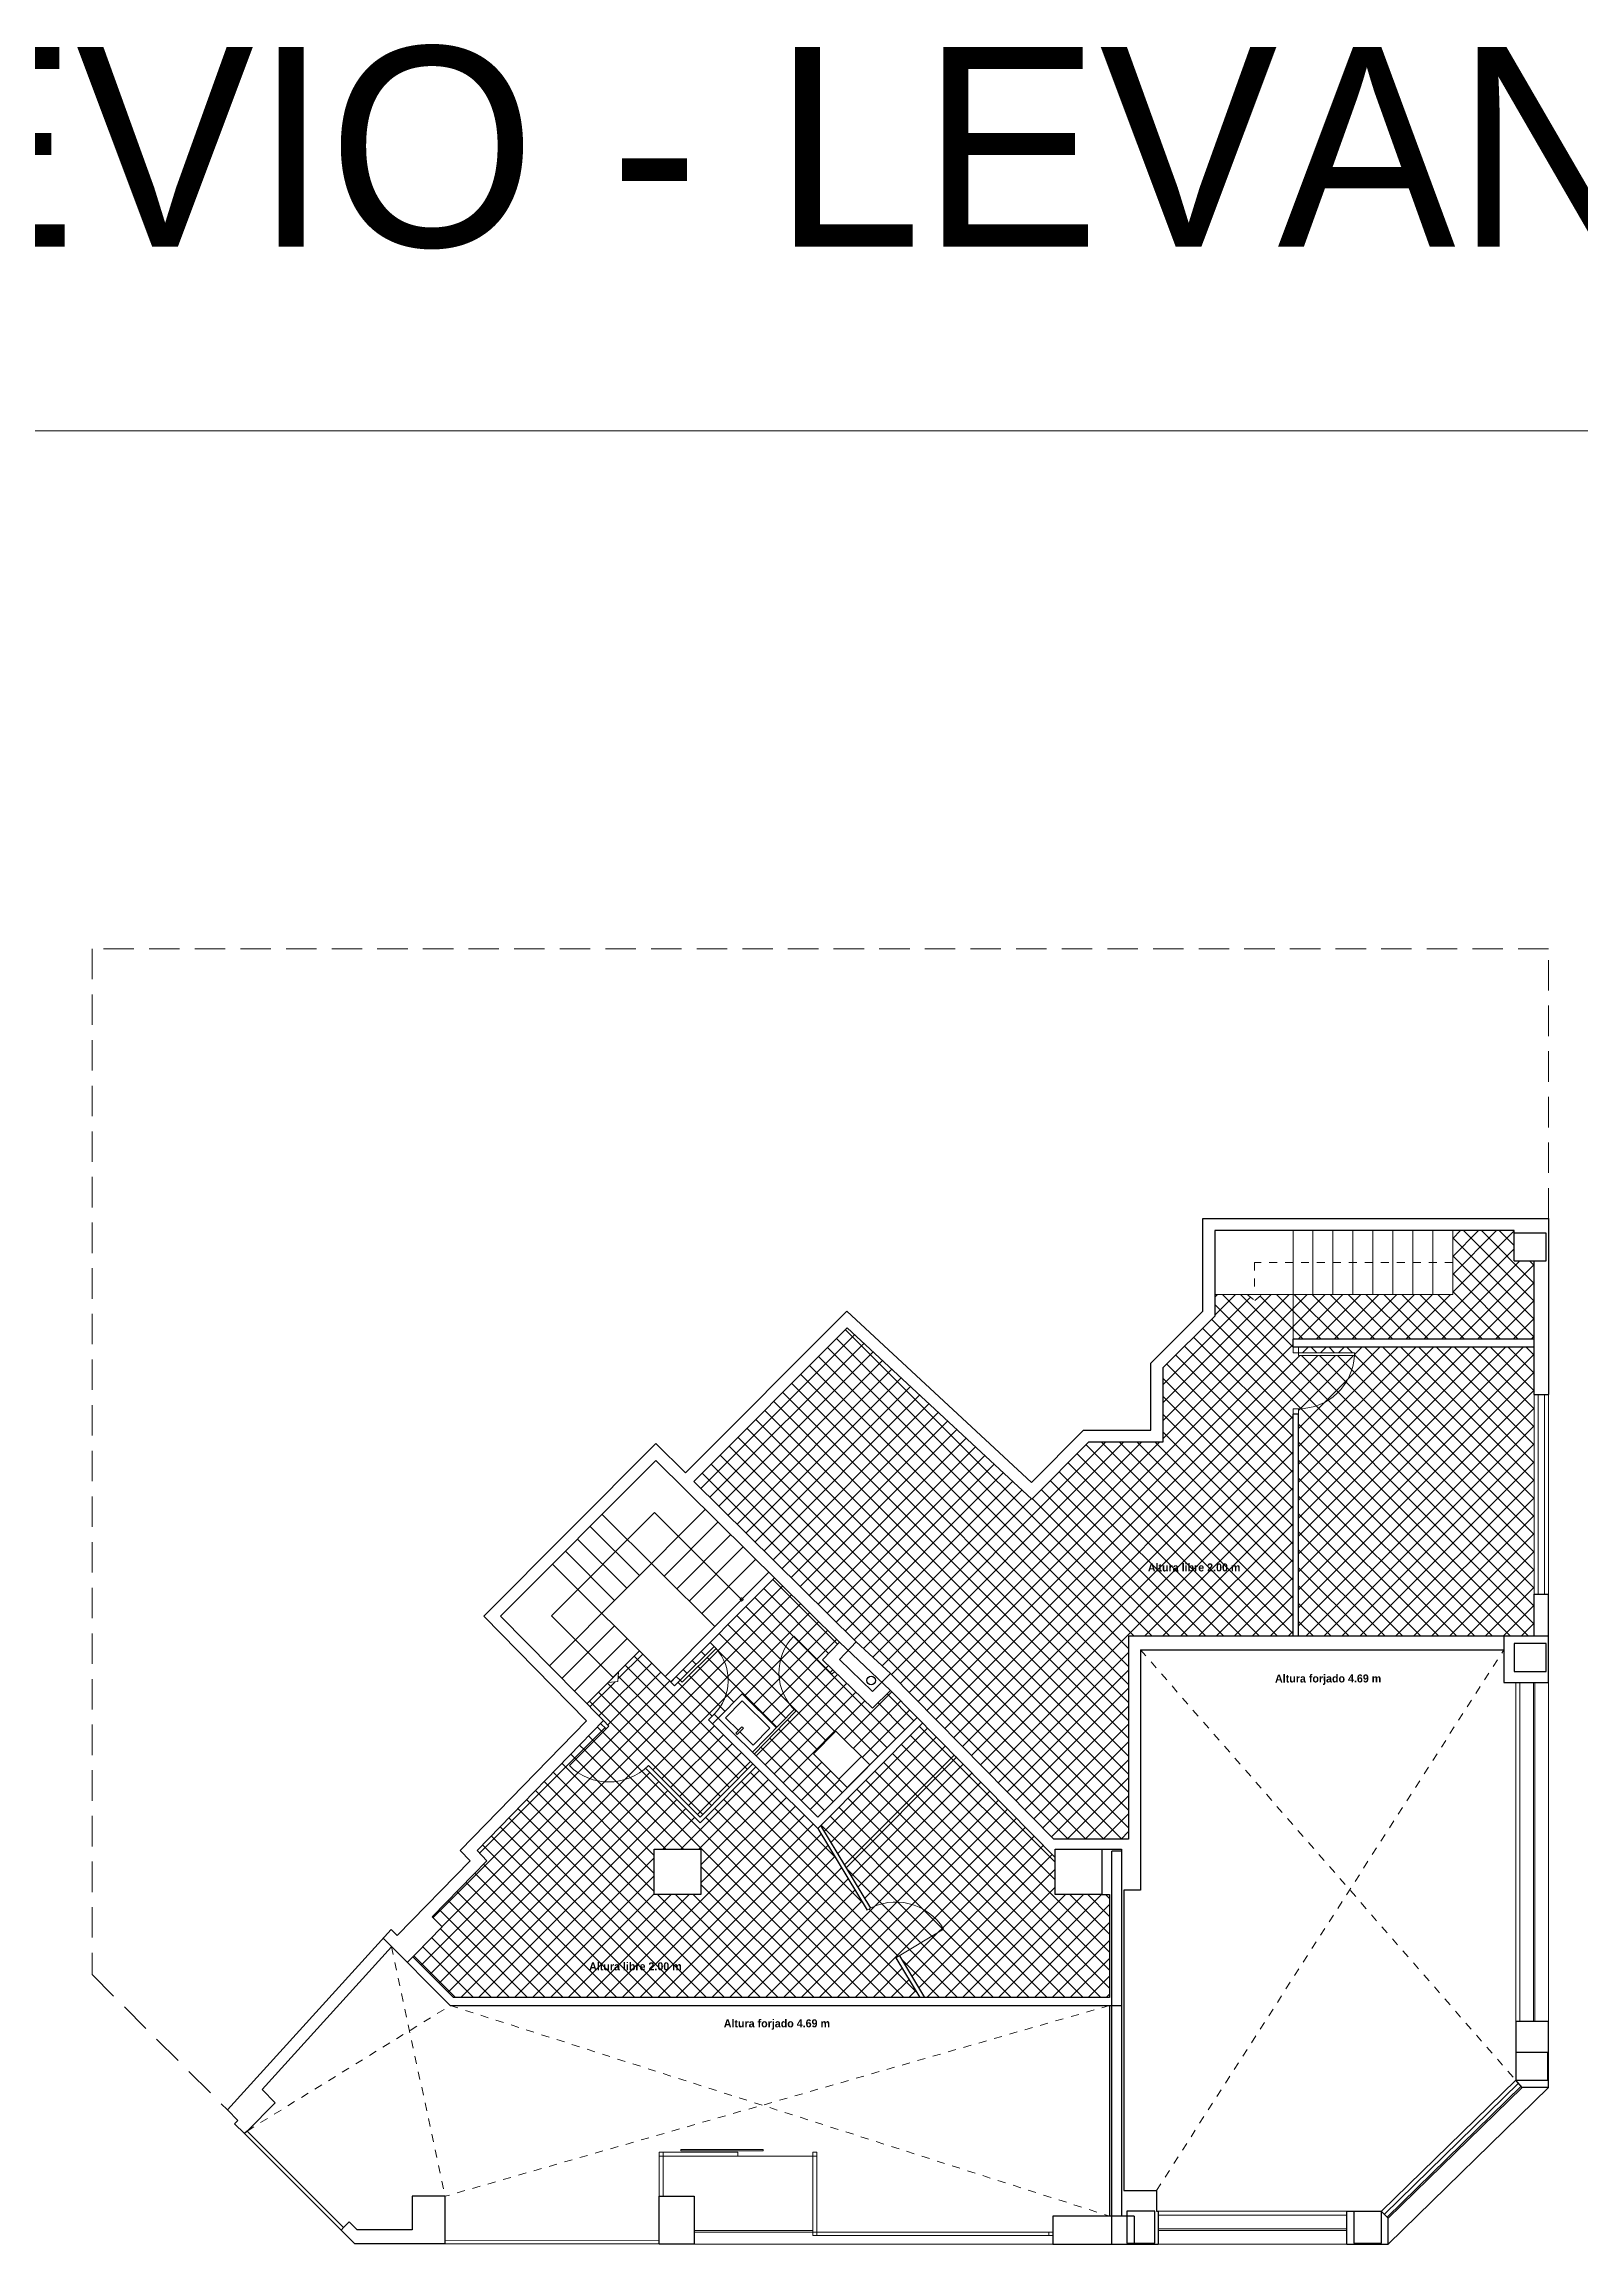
# Model space of a CAD drawing. Header units: millimetres. Extents: x -177 to 251, y 63 to 264.
# Drawn here: x 173.07 to 192.3, y 227.07 to 254.61 of the extents above; entities that cross this region are included whole.
import ezdxf

# ---------------------------------------------------------------- set-up
doc = ezdxf.new("R2010")
doc.units = ezdxf.units.MM
doc.header["$LTSCALE"] = 0.01
doc.linetypes.add('DASHED2', pattern=[0.375, 0.25, -0.125])
doc.linetypes.add('TRAZOS', pattern=[19.05, 12.7, -6.35])
doc.layers.get('0').update_dxf_attribs({"color": 2, "lineweight": 0})
for name, color, linetype, lineweight in [('ARQ_AUXILIARES', 4, 'Continuous', 0), ('ARQ_DISCONTINUAS', 6, 'TRAZOS', 5), ('ARQ_MOBILIARIO', 102, 'Continuous', 5), ('ARQ_PROYECCION', 3, 'Continuous', 9), ('ARQ_PROYECCION 1', 3, 'Continuous', 13), ('ARQ_SECCION', 1, 'Continuous', 25), ('TEX_TEXTOS SUP', 7, 'Continuous', 5), ('Z_CARÁTULA', 7, 'Continuous', 9)]:
    doc.layers.add(name, color=color, linetype=linetype, lineweight=lineweight)
doc.layers.add('SOMBR_SOMBRAS', color=7, linetype='Continuous', lineweight=0, true_color=0x999999)
doc.styles.add('SAEZ IBARRA', font='GOTHIC.TTF')
doc.styles.get("Standard").update_dxf_attribs({"font": 'GOTHIC.TTF'})

# ---------------------------------------------------------------- blocks, each defined once
blk = doc.blocks.new('PT60-m10')
blk.add_lwpolyline([(-0.67, 0.1), (-0.67, 0.699), (-0.635, 0.699), (-0.635, 0.1), (-0.67, 0.1)])
for points in [[(-0.67, 0.1), (-0.74, 0.1), (-0.74, 0), (-0.67, 0)], [(0, 0.1), (-0.07, 0.1), (-0.07, 0), (0, 0)]]:
    blk.add_lwpolyline(points, close=True)
blk.add_arc((-0.67, 0.1), 0.6, 0, 86.6558)

msp = doc.modelspace()

# ---------------------------------------------------------------- hatches: boundary and pattern name
at = {"layer": 'SOMBR_SOMBRAS'}
h = msp.add_hatch(dxfattribs=at)
h.set_pattern_fill('NET', color=256, scale=0.05, angle=45)
h.paths.add_polyline_path([(183.379, 231.247), (182.761, 232.267), (181.985, 233.041), (181.288, 232.341), (180.604, 233.023, -0.393426), (179.651, 233.055), (180.11, 233.515), (180.042, 233.583), (178.494, 231.993), (178.617, 231.865), (177.934, 231.163), (178.058, 231.035), (177.728, 230.697), (177.691, 230.66), (178.2, 230.151), (184.042, 230.151), (183.741, 230.648), (184.338, 231.009, 0.413213)])
h.paths.add_polyline_path([(180.713, 231.44), (180.713, 232.01), (181.299, 232.01), (181.299, 231.44)], flags=16)
h.paths.add_polyline_path([(185.734, 231.906), (184.497, 233.159), (183.118, 231.775), (183.422, 231.271, -0.392438), (184.338, 231.009), (183.784, 230.674), (184.1, 230.151), (186.414, 230.151), (186.414, 231.44), (186.319, 231.44), (185.734, 231.44)])
h.paths.add_polyline_path([(184.005, 233.657), (183.672, 233.995), (183.448, 233.773), (182.974, 234.235), (182.939, 234.199), (182.918, 234.221), (182.462, 234.677, 0.426088), (182.489, 233.737), (181.967, 233.2), (182.761, 232.409), (183.132, 232.781), (182.707, 233.204), (182.989, 233.488), (183.414, 233.064)], flags=17)
h.paths.add_polyline_path([(181.444, 233.58), (181.394, 233.63), (181.465, 233.7, 0.39722), (181.487, 234.524), (181.065, 234.099), (181.04, 234.124), (180.969, 234.053), (180.92, 234.103), (180.849, 234.173), (180.53, 234.491), (180.266, 234.226), (180.257, 234.108), (180.135, 234.095), (179.87, 233.829), (180.077, 233.619), (180.145, 233.551), (179.651, 233.055, 0.393426), (180.604, 233.023, 0.017874), (180.641, 233.057), (181.288, 232.412), (181.95, 233.076)])
h.paths.add_polyline_path([(182.462, 234.677), (182.918, 234.221), (182.952, 234.256), (182.822, 234.382), (183.032, 234.601), (182.218, 235.406), (180.99, 234.173), (181.04, 234.124), (181.463, 234.548), (181.487, 234.524, -0.39722), (181.465, 233.7), (181.514, 233.651), (181.815, 233.953), (182.243, 233.527), (182.468, 233.758, -0.412562)])
h.paths.add_polyline_path([(188.714, 237.455), (188.714, 237.525), (188.784, 237.525, 0.399638), (189.483, 238.19), (188.784, 238.19), (188.784, 238.225), (188.714, 238.225), (188.714, 238.295), (188.714, 238.395), (188.714, 238.955), (188.324, 238.955), (188.236, 238.878), (188.14, 238.955), (187.734, 238.955), (187.734, 238.685), (187.084, 238.035), (187.084, 237.105), (186.154, 237.105), (185.441, 236.392), (183.131, 238.537), (181.211, 236.615), (183.242, 234.604), (183.673, 234.208), (185.718, 232.135), (186.654, 232.135), (186.654, 234.675), (188.714, 234.675)])
h.paths.add_polyline_path([(191.734, 237.703), (191.734, 238.295), (188.784, 238.295), (188.784, 238.225), (189.484, 238.225), (189.484, 238.19), (189.483, 238.19, -0.399638), (188.784, 237.525), (188.784, 237.455), (188.784, 234.675), (191.354, 234.675), (191.734, 234.675), (191.734, 235.203)])
h.paths.add_polyline_path([(191.734, 239.375), (191.484, 239.375), (191.484, 239.725), (191.484, 239.755), (190.714, 239.755), (190.714, 238.955), (188.714, 238.955), (188.714, 238.395), (191.734, 238.395)])
h.paths.add_polyline_path([(184.075, 233.586), (182.798, 232.304), (183.118, 231.775), (184.497, 233.159)])

# ---------------------------------------------------------------- linework, layer by layer
at = {"layer": 'ARQ_AUXILIARES', "ltscale": 0.5}
for p, q in [((191.504, 234.095), (191.504, 229.855)), ((191.554, 234.095), (191.554, 229.855)), ((191.724, 234.095), (191.724, 229.855)), ((191.744, 234.095), (191.744, 229.855)), ((191.914, 234.095), (191.914, 229.855)), ((189.824, 227.475), (191.504, 229.115)), ((189.859, 227.439), (191.539, 229.079)), ((189.892, 227.402), (191.57, 229.04)), ((189.906, 227.065), (191.914, 229.025)), ((189.906, 227.387), (191.584, 229.025)), ((181.762, 228.215), (180.775, 228.215)), ((180.775, 228.215), (180.775, 227.665)), ((182.75, 228.165), (180.775, 228.165)), ((180.825, 228.215), (180.825, 227.665)), ((181.762, 228.165), (181.762, 228.215)), ((182.75, 228.215), (182.7, 228.215)), ((182.75, 227.17), (182.75, 228.215)), ((189.386, 227.475), (187.024, 227.475)), ((189.386, 227.425), (187.024, 227.425)), ((182.7, 227.235), (181.215, 227.235)), ((185.704, 227.215), (181.215, 227.215)), ((181.215, 227.065), (185.704, 227.065)), ((185.654, 227.17), (185.654, 227.215)), ((189.386, 227.255), (187.024, 227.255)), ((189.386, 227.235), (187.024, 227.235)), ((189.386, 227.065), (187.024, 227.065))]:
    msp.add_line(p, q, dxfattribs=at)
for points in [[(175.614, 228.48), (176.823, 227.271), (176.791, 227.239), (175.582, 228.449), (175.614, 228.48)], [(185.704, 227.215), (185.704, 227.17), (182.7, 227.17), (182.7, 228.215)], [(178.094, 227.114), (180.775, 227.111), (180.775, 227.066), (178.094, 227.069), (178.094, 227.114)]]:
    msp.add_lwpolyline(points, dxfattribs=at)
msp.add_lwpolyline([(182.08, 228.232), (181.046, 228.232), (181.046, 228.25), (182.08, 228.25)], close=True, dxfattribs=at)
at = {"layer": 'ARQ_DISCONTINUAS', "ltscale": 3}
for p, q in [((191.914, 243.284), (173.674, 243.284)), ((173.674, 243.284), (173.674, 230.439)), ((191.914, 239.905), (191.914, 243.284)), ((173.674, 230.439), (175.368, 228.744))]:
    msp.add_line(p, q, dxfattribs=at)
at = {"layer": 'ARQ_DISCONTINUAS', "ltscale": 0.008}
for p, q in [((186.804, 234.505), (191.504, 229.115)), ((187.004, 227.735), (191.354, 234.505)), ((177.423, 230.787), (178.094, 227.663)), ((175.614, 228.48), (178.159, 230.051)), ((186.414, 230.051), (178.094, 227.663)), ((178.159, 230.051), (186.414, 227.415))]:
    msp.add_line(p, q, dxfattribs=at)
at = {"layer": 'ARQ_MOBILIARIO'}
for p, q in [((181.514, 233.651), (181.815, 233.953)), ((182.243, 233.527), (181.815, 233.953)), ((183.308, 233.17), (183.026, 232.887)), ((184.504, 233.166), (183.118, 231.775))]:
    msp.add_line(p, q, dxfattribs=at)
msp.add_lwpolyline([(181.767, 233.497), (181.607, 233.656), (181.817, 233.867), (182.161, 233.524), (181.952, 233.313), (181.786, 233.478)], dxfattribs=at)
for points in [[(181.734, 233.463), (181.812, 233.541), (181.83, 233.523), (181.753, 233.445)], [(182.989, 233.488), (182.707, 233.204), (183.132, 232.781), (183.414, 233.064)]]:
    msp.add_lwpolyline(points, close=True, dxfattribs=at)
at = {"layer": 'ARQ_PROYECCION', "ltscale": 0.5}
for p, q in [((188.714, 238.395), (188.714, 239.755)), ((188.964, 238.955), (188.964, 239.755)), ((189.214, 238.955), (189.214, 239.755)), ((189.464, 238.955), (189.464, 239.755)), ((189.714, 238.955), (189.714, 239.755)), ((189.964, 238.955), (189.964, 239.755)), ((190.214, 238.955), (190.214, 239.755)), ((190.464, 238.955), (190.464, 239.755)), ((190.714, 238.955), (190.714, 239.755)), ((190.714, 238.955), (187.734, 238.955)), ((188.714, 238.295), (188.714, 238.225)), ((188.714, 238.225), (189.484, 238.225)), ((188.784, 238.295), (188.784, 238.19)), ((188.784, 238.19), (189.484, 238.19)), ((189.484, 238.19), (189.484, 238.225)), ((188.714, 237.525), (188.784, 237.525)), ((188.714, 237.455), (188.714, 237.525)), ((188.784, 237.525), (188.784, 237.455)), ((179.401, 234.305), (181.353, 236.263)), ((179.429, 234.931), (180.717, 236.224)), ((181.471, 234.797), (180.061, 236.202)), ((181.808, 235.136), (180.717, 236.224)), ((180.837, 235.429), (181.511, 236.106)), ((180.371, 235.278), (179.754, 235.893)), ((180.528, 235.435), (179.91, 236.05)), ((180.996, 235.271), (181.671, 235.948)), ((180.849, 234.173), (179.439, 235.577)), ((180.218, 235.125), (179.601, 235.74)), ((181.152, 235.115), (181.827, 235.794)), ((181.308, 234.96), (181.984, 235.638)), ((180.201, 234.161), (179.429, 234.931)), ((179.558, 234.146), (180.215, 234.805)), ((179.715, 233.986), (180.374, 234.646)), ((179.87, 233.829), (180.53, 234.491)), ((182.918, 234.221), (182.462, 234.677)), ((179.651, 233.055), (180.145, 233.551)), ((184.338, 231.009), (183.739, 230.647))]:
    msp.add_line(p, q, dxfattribs=at)
at = {"layer": 'ARQ_PROYECCION', "linetype": 'DASHED2', "ltscale": 0.5}
for p, q in [((190.714, 239.355), (188.232, 239.355)), ((188.232, 239.355), (188.232, 238.955)), ((188.324, 238.955), (188.14, 238.955)), ((188.14, 238.955), (188.236, 238.878)), ((188.236, 238.878), (188.324, 238.955))]:
    msp.add_line(p, q, dxfattribs=at)
at = {"layer": 'ARQ_PROYECCION', "ltscale": 0.5}
msp.add_lwpolyline([(180.257, 234.108), (180.266, 234.224), (180.135, 234.095)], close=True, dxfattribs=at)
msp.add_circle((181.808, 235.136), 0.02, dxfattribs=at)
for centre, radius, start, end in [((188.784, 238.225), 0.7, 270, 357.1376), ((182.927, 234.221), 0.652, 135.5177, 227.8308), ((180.145, 233.551), 0.7, 225.1045, 315.1045), ((183.739, 230.647), 0.7, 31.1698, 121.1698)]:
    msp.add_arc(centre, radius, start, end, dxfattribs=at)
at = {"layer": 'ARQ_PROYECCION 1'}
for p, q in [((191.734, 235.203), (191.734, 237.703)), ((191.784, 235.203), (191.784, 237.703)), ((191.864, 235.203), (191.864, 237.703)), ((191.914, 235.203), (191.914, 237.703))]:
    msp.add_line(p, q, dxfattribs=at)
at = {"layer": 'ARQ_SECCION', "ltscale": 0.5}
for p, q in [((187.584, 239.905), (191.914, 239.905)), ((187.584, 238.747), (187.584, 239.905)), ((191.484, 239.755), (187.734, 239.755)), ((187.734, 239.755), (187.734, 238.685)), ((191.484, 239.375), (191.484, 239.755)), ((191.884, 239.725), (191.484, 239.725)), ((191.884, 239.375), (191.884, 239.725)), ((191.914, 239.905), (191.914, 237.703)), ((191.484, 239.375), (191.884, 239.375)), ((191.734, 237.703), (191.734, 239.375)), ((181.105, 236.72), (183.127, 238.745)), ((183.127, 238.745), (185.437, 236.601)), ((186.934, 238.097), (187.584, 238.747)), ((187.084, 238.035), (187.734, 238.685)), ((181.211, 236.615), (183.131, 238.537)), ((183.131, 238.537), (185.441, 236.392)), ((191.734, 238.395), (188.714, 238.395)), ((188.714, 238.295), (188.714, 238.395)), ((186.934, 237.255), (186.934, 238.097)), ((187.084, 238.035), (187.084, 237.105)), ((191.734, 238.295), (188.714, 238.295)), ((185.437, 236.601), (186.091, 237.255)), ((186.091, 237.255), (186.934, 237.255)), ((188.714, 234.675), (188.714, 237.455)), ((188.784, 237.455), (188.714, 237.455)), ((188.784, 234.675), (188.784, 237.455)), ((180.733, 237.088), (178.578, 234.926)), ((181.105, 236.72), (180.733, 237.088)), ((186.154, 237.105), (185.441, 236.392)), ((187.084, 237.105), (186.154, 237.105)), ((180.734, 236.876), (178.79, 234.925)), ((183.032, 234.601), (180.734, 236.876)), ((183.242, 234.604), (181.211, 236.615)), ((180.849, 234.173), (182.147, 235.477)), ((180.92, 234.103), (182.218, 235.406)), ((191.734, 234.675), (191.734, 235.203)), ((191.914, 234.095), (191.914, 235.203)), ((178.578, 234.926), (179.867, 233.618)), ((178.79, 234.925), (180.077, 233.619)), ((182.822, 234.382), (183.032, 234.601)), ((183.672, 233.995), (183.032, 234.601)), ((183.032, 234.601), (183.032, 234.601)), ((183.034, 234.386), (183.242, 234.604)), ((183.673, 234.208), (183.242, 234.604)), ((183.242, 234.604), (183.242, 234.604)), ((191.914, 234.675), (186.654, 234.675)), ((186.654, 234.675), (186.654, 232.135)), ((186.804, 234.505), (186.804, 231.495)), ((186.804, 234.505), (191.354, 234.505)), ((191.354, 234.675), (191.354, 234.095)), ((191.884, 234.584), (191.484, 234.584)), ((191.484, 234.584), (191.484, 234.234)), ((191.884, 234.234), (191.884, 234.584)), ((180.92, 234.103), (180.849, 234.173)), ((183.448, 233.773), (182.822, 234.382)), ((182.918, 234.221), (182.952, 234.256)), ((182.918, 234.221), (182.939, 234.199)), ((182.939, 234.199), (182.974, 234.235)), ((183.447, 233.984), (183.034, 234.386)), ((183.673, 234.208), (183.447, 233.984)), ((185.718, 232.135), (183.673, 234.208)), ((183.673, 234.208), (183.673, 234.208)), ((191.484, 234.234), (191.884, 234.234)), ((183.672, 233.995), (183.448, 233.773)), ((185.734, 231.906), (183.672, 233.995)), ((183.672, 233.995), (183.672, 233.995)), ((191.354, 234.095), (191.914, 234.095)), ((179.867, 233.618), (178.285, 231.994)), ((180.077, 233.619), (178.494, 231.993)), ((180.145, 233.551), (180.077, 233.619)), ((181.444, 233.58), (181.514, 233.651)), ((182.761, 232.409), (181.514, 233.651)), ((181.945, 233.222), (182.468, 233.758)), ((181.967, 233.201), (182.489, 233.737)), ((184.005, 233.657), (182.761, 232.409)), ((180.11, 233.515), (180.042, 233.583)), ((182.761, 232.267), (181.444, 233.58)), ((184.079, 233.59), (182.761, 232.267)), ((181.288, 232.412), (181.95, 233.076)), ((181.288, 232.341), (180.604, 233.023)), ((181.288, 232.412), (180.641, 233.057)), ((181.288, 232.341), (181.985, 233.041)), ((182.761, 232.267), (183.379, 231.247)), ((182.798, 232.304), (183.422, 231.271)), ((178.285, 231.994), (178.409, 231.865)), ((178.494, 231.993), (178.617, 231.865)), ((186.654, 232.135), (185.718, 232.135)), ((185.734, 232.01), (186.564, 232.01)), ((186.444, 227.065), (186.444, 231.985)), ((186.564, 231.985), (186.444, 231.985)), ((186.564, 232.01), (186.564, 227.415)), ((178.409, 231.865), (177.494, 230.927)), ((178.617, 231.865), (177.934, 231.163)), ((186.414, 231.44), (186.414, 230.151)), ((186.804, 231.495), (186.594, 231.495)), ((186.594, 231.495), (186.594, 227.735)), ((177.934, 231.163), (178.058, 231.035)), ((177.418, 231.004), (175.368, 228.744)), ((178.159, 230.051), (177.317, 230.893)), ((177.494, 230.927), (177.418, 231.004)), ((178.058, 231.035), (177.728, 230.697)), ((177.423, 230.787), (175.802, 228.999)), ((177.728, 230.697), (177.62, 230.589)), ((178.2, 230.151), (177.691, 230.66)), ((183.741, 230.648), (184.042, 230.151)), ((183.784, 230.674), (184.1, 230.151)), ((178.159, 230.051), (186.564, 230.051)), ((186.414, 230.151), (178.2, 230.151)), ((186.414, 230.051), (186.414, 227.415)), ((191.504, 229.855), (191.504, 229.115)), ((191.504, 229.855), (191.914, 229.855)), ((191.914, 229.025), (191.914, 229.855)), ((191.904, 229.465), (191.504, 229.465)), ((191.904, 229.115), (191.904, 229.465)), ((175.802, 228.999), (175.968, 228.834)), ((191.504, 229.115), (191.904, 229.115)), ((191.584, 229.025), (191.504, 229.115)), ((191.914, 229.025), (191.584, 229.025)), ((175.368, 228.744), (175.499, 228.613)), ((175.968, 228.834), (175.614, 228.48)), ((175.499, 228.613), (175.458, 228.572)), ((175.458, 228.572), (175.582, 228.449)), ((175.614, 228.48), (175.582, 228.449)), ((178.094, 227.663), (177.683, 227.663)), ((177.683, 227.663), (177.683, 227.243)), ((178.094, 227.069), (178.094, 227.663)), ((186.594, 227.735), (187.004, 227.735)), ((187.004, 227.735), (187.004, 227.475)), ((176.823, 227.271), (176.894, 227.342)), ((176.894, 227.342), (176.993, 227.243)), ((186.724, 227.415), (185.704, 227.415)), ((185.704, 227.415), (185.704, 227.065)), ((186.984, 227.475), (186.634, 227.475)), ((186.634, 227.475), (186.634, 227.075)), ((186.724, 227.415), (186.724, 227.065)), ((186.984, 227.075), (186.984, 227.475)), ((187.004, 227.475), (187.024, 227.475)), ((187.024, 227.475), (187.024, 227.065)), ((189.386, 227.475), (189.824, 227.475)), ((189.386, 227.065), (189.386, 227.475)), ((189.474, 227.475), (189.474, 227.075)), ((189.906, 227.387), (189.822, 227.473)), ((189.824, 227.075), (189.824, 227.475)), ((189.906, 227.065), (189.906, 227.387)), ((176.791, 227.239), (176.965, 227.066)), ((178.094, 227.069), (176.965, 227.066)), ((177.683, 227.243), (176.993, 227.243)), ((185.704, 227.065), (187.024, 227.065)), ((186.634, 227.075), (186.984, 227.075)), ((189.386, 227.065), (189.906, 227.065)), ((189.474, 227.075), (189.824, 227.075))]:
    msp.add_line(p, q, dxfattribs=at)
at = {"layer": 'ARQ_SECCION'}
for p, q in [((188.784, 238.295), (188.714, 238.295)), ((191.734, 237.703), (191.914, 237.703)), ((188.784, 237.455), (188.714, 237.455)), ((191.734, 235.203), (191.914, 235.203)), ((186.319, 231.44), (186.414, 231.44))]:
    msp.add_line(p, q, dxfattribs=at)
at = {"layer": 'ARQ_SECCION', "ltscale": 0.5}
for points in [[(180.713, 232.01), (181.299, 232.01), (181.299, 231.44), (180.713, 231.44)], [(180.775, 227.665), (181.215, 227.665), (181.215, 227.065), (180.775, 227.065)]]:
    msp.add_lwpolyline(points, close=True, dxfattribs=at)
msp.add_lwpolyline([(186.319, 232.01), (186.319, 231.44), (185.734, 231.44), (185.734, 232.01)], dxfattribs=at)
at = {"layer": 'ARQ_SECCION'}
msp.add_circle((183.43, 234.121), 0.055, dxfattribs=at)
at = {"layer": 'Z_CARÁTULA'}
msp.add_line((151.02, 249.769), (251.43, 249.769), dxfattribs=at)

# ---------------------------------------------------------------- block references
at = {"layer": 'ARQ_PROYECCION', "ltscale": 0.5, "rotation": 315.1045307404615}
msp.add_blockref('PT60-m10', (181.444, 233.58), dxfattribs=at)

# ---------------------------------------------------------------- texts
at = {"layer": 'TEX_TEXTOS SUP', "char_height": 0.1, "width": 1.66831, "attachment_point": 7, "rotation": 0.0453}
for s, insert in [('\\pi0.23446;{\\fCentury Gothic|b1|i0|c0|p34;Altura libre 2.00 m}', (186.661, 235.485)), ('\\pi0.13976;{\\fCentury Gothic|b1|i0|c0|p34;Altura forjado 4.69 m}', (188.349, 234.066)), ('\\pi0.23446;{\\fCentury Gothic|b1|i0|c0|p34;Altura libre 2.00 m}', (179.664, 230.49)), ('\\pi0.13976;{\\fCentury Gothic|b1|i0|c0|p34;Altura forjado 4.69 m}', (181.445, 229.747))]:
    msp.add_mtext(s, dxfattribs=dict(at, insert=insert))
at = {"layer": 'Z_CARÁTULA', "insert": (151.923, 254.577), "char_height": 2.5, "attachment_point": 1, "style": 'SAEZ IBARRA'}
msp.add_mtext_dynamic_manual_height_columns('ESTADO PREVIO - LEVANTAMIENTO', width=122.43879, gutter_width=12.5, heights=[0], dxfattribs=at)

doc.saveas('drawing.dxf')
